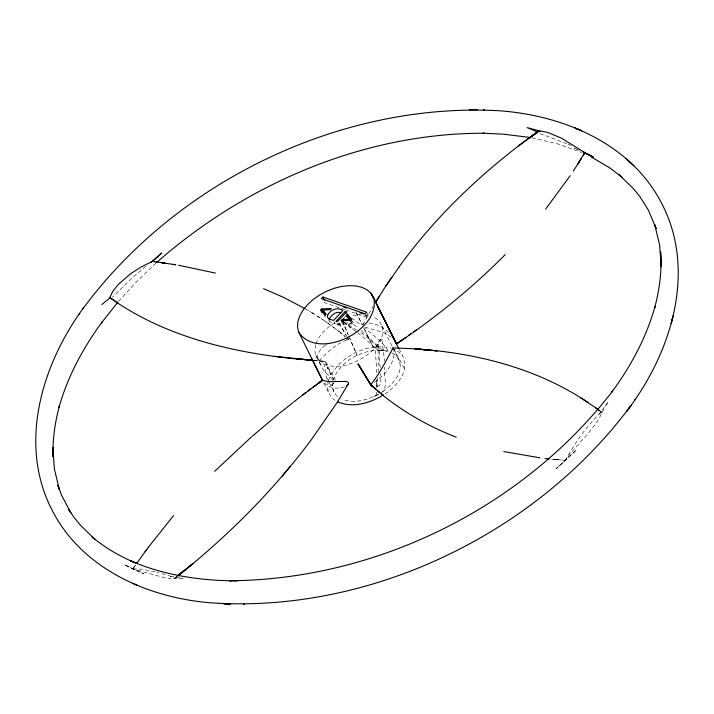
<?xml version="1.0" encoding="UTF-8"?>
<svg xmlns="http://www.w3.org/2000/svg" width="714" height="714" viewBox="0 0 714 714"><rect width="100%" height="100%" fill="white"/><g stroke="black" fill="none" stroke-linecap="round" stroke-linejoin="round"><path stroke-width="0.54" stroke-dasharray="3.57 2.68" d="M332.403 383.195L331.894 385.578L329.895 383.222M376.296 392.04L376.403 393.753L377.358 394.601M376.483 379.696L376.394 387.247M376.385 382.9L376.385 385.185L377.117 386.336M378.206 372.155L378.188 345.317L380.928 339.15L380.517 339.837C385.319 331.608 382.061 319.801 372.574 316.748M385.024 393.86L387.497 392.236A41.849 25.65 -26.3 0 0 400.536 378.447C406.864 369.656 405.329 358.374 399.421 349.86M377.831 377.76L376.947 386.899M328.395 381.285C326.218 388.237 328.752 396.279 334.911 400.322M176.929 576.751L173.315 579.054L163.381 577.43L132.893 568.942L124.718 564.819L143.71 573.833L132.893 568.942L134.589 566.407M388.22 351.136C383.739 342.631 372.672 335.169 365.318 328.244M315.677 344.782L314.919 351.734L315.775 355.304L323.701 370.512L331.974 378.616L332.644 380.107M333.027 380.339C340.31 359.106 367.442 346.602 387.934 351.261M328.574 380.321C337.901 356.866 366.407 342.693 390.87 347.932M315.918 343.755C319.283 334.616 326.744 327.556 334.991 322.701M380.776 339.4C371.744 347.718 377.644 362.328 376.608 373.966M362.694 324.825L373.119 306.342M332.153 385.453L332.706 384.56M333.59 383.275L333.081 384.025L333.884 382.784L332.376 385.105M315.775 355.304C329.466 378.679 367.71 360.454 378.768 343.086M132.974 568.835L142.077 569.201L155.143 571.807M556.072 468.795L565.408 460.209C574.52 443.448 585.703 427.454 599.251 413.95L608.337 401.687L602.054 412.531C593.807 430.596 576.751 443.974 565.39 460.325L556.072 468.795L576.671 449.704L565.39 460.325L557.072 459.673M375.859 347.102L378.688 343.3M362.774 324.683L363.274 324.183M118.551 301.362L136.392 281.86L156.045 263.02M336.821 323.023L337.686 324.772L339.855 322.487M343.461 318.667L345.63 316.382M337.686 324.772L339.052 325.245L341.935 322.192M341.051 320.791L342.791 324.308L343.907 323.121L351.431 322.862L350.556 321.113M342.791 324.308L352.297 323.942L353.368 322.808L352.502 321.05M345.96 310.054L366.755 317.275L368.326 315.615L366.612 312.17M346.352 339.266L348.387 339.266M599.251 413.95L601.242 412.469L602.134 412.754M376.599 345.924C381.312 347.941 378.634 362.203 380.33 367.398M380.589 393.137C389.344 388.505 382.874 374.752 384.855 367.13M145.861 266.251L132.501 277.603L112.526 297.104M374.52 382.258C384.926 374.707 396.083 362.801 393.798 348.896M382.829 391.718L391.317 384.605L397.341 376.457A36.851 22.589 -26.3 0 0 400.117 364.318M333.831 379.786L330.207 373.342L330.644 374.252C331.305 371.789 320.158 349.11 327.726 368.335L327.048 366.96L330.868 374.698M325.611 345.21L326.976 344.407M325.307 345.442C321.496 346.54 312.661 359.695 319.542 360.293C327.815 351.663 336.892 343.238 348.521 339.4L346.834 336.481M363.515 324.022L364.113 323.728M378.509 394.36L367.656 399.001L362.123 400.42A35.45 21.723 -26.3 0 1 346.754 400.625A36.227 22.205 -26.3 0 1 342.488 399.358M378.241 394.494L373.172 396.948L377.608 394.601M342.898 318.694L343.996 318.266M344.496 386.845C337.847 389.291 329.493 388.273 324.415 383.061M323.719 361.222L319.444 360.909L320.167 360.981C317.668 360.632 321.202 365.22 321.13 366.22M352.966 315.659L360.454 314.901M357.759 332.938L359.401 334.214A135.758 115.882 86.3 0 1 364.399 338.24C364.229 337.365 382.766 356.688 379.714 348.316M379.866 350.387L387.764 351.252M562.445 460.111L565.417 460.289L563.792 460.137M368.897 323.058C376.662 323.424 383.891 327.494 389.148 333.045M557.134 459.557L553.091 459.209L558.428 459.727L551.235 459.111M346.942 338.052L348.521 339.4L346.745 336.419M385.301 350.913L385.141 350.895M325.022 361.338L323.156 361.186M313.749 360.284L318.167 360.624M313.937 360.32L318.417 360.695M363.551 314.856L368.362 315.463M531.957 137.856L557.518 143.817L581.946 152.582M170.521 576.332L183.079 578.635L174.43 578.304L169.789 576.028L160.436 573.19M158.66 572.726L156.821 572.244M383.605 350.396C374.323 345.317 367.478 336.205 358.044 331.082M377.233 386.399C382.838 385.658 380.098 377.474 380.607 373.815M366.246 314.901L368.326 315.615M344.916 309.689L323.085 302.111L322.228 300.38M364.908 327.199L383.195 332.305L391.54 337.356M391.808 348.307L395.556 349.815L399.367 352.457L402.268 355.742M566.755 143.63L538.981 133.188M577.082 149.271L574.154 147.985L579.152 150.359M571.28 145.656L567.014 143.719M124.718 564.819L132.92 568.897M305.869 309.135L313.526 313.714L309.778 311.429M343.255 321.755L356.482 330.029M311.732 312.616L321.13 318.578M391.567 352.725C396.065 354.992 399.501 359.249 400.117 364.318M317.409 316.132L319.274 317.373M321.005 318.489L322.96 319.81M322.835 319.72L324.763 321.041M351.386 317.944L360.722 324.656M356.099 331.662L348.164 325.611L349.084 326.494M324.638 320.943L326.566 322.3M328.217 323.46L337.793 330.573M326.441 322.21L331.858 326.093A279.004 168.566 -26.8 0 1 337.026 330.02L340.408 332.662M351.118 327.94L349.164 326.521L352.77 329.181M341.176 333.215L340.319 332.572L345.228 336.553M343.916 322.237L345.023 323.076C344.951 322.371 349.637 328.279 348.387 324.477C351.806 321.541 355.652 326.414 358.214 328.226M375.751 348.387L376.51 349.012M338.65 331.207L345.326 336.678M323.522 363.587C326.459 367.174 324.433 377.135 328.779 381.704M361.248 330.752L371.655 340.087L380.044 348.798M328.949 320.452L329.966 321.907L335.25 323.933L333.518 320.416M320.086 361.204L317.543 358.49L319.836 361.034M324.254 315.775L325.477 317.248M352.154 321.327L353.368 322.808M329.234 382.642L335.946 394.994A36.227 22.205 -26.3 0 0 338.07 396.913M381.49 339.079L381.874 339.712M339.114 323.139L346.281 335.526M339.061 323.112L346.245 335.526M327.244 367.38L334.625 377.545L335.196 380.383M393.709 348.682L404.508 368.629M327.396 378.884L328.538 381.089M356.277 312.839L362.123 324.477M355.786 311.866L362.159 324.602M365.479 314.687L366.755 317.275M350.565 320.425L352.297 323.942M343.041 321.362L343.907 323.121M338.177 323.496L339.052 325.245M391.906 345.897L381.205 324.111M392.388 346.888L399.224 360.74M323.933 383.204L329.145 393.771M363.685 327.681L373.235 347.165L363.783 327.851M342.247 320.916L348.361 335.125M348.798 336.142L357.089 355.429L349.78 338.302M342.461 321.175L348.057 334.268M329.109 320.657L329.386 321.336M333.831 392.022L332.26 384.98M381.981 340.007L384.596 361.239M134.58 566.479L132.92 568.951L135.383 565.301L134.58 566.479M176.858 576.368L174.582 578.599L176.813 576.359M382.302 350.458L380.946 350.333L382.302 350.458M322.398 361.114L321.791 361.034L322.398 361.114M602.018 412.469L599.51 410.63L601.964 412.442M602.063 412.522L599.662 410.755L602.054 412.531"/><path stroke-width="1.07" d="M370.539 384.846L358.08 363.979L371.342 385.462M83.547 307.796C41.733 364.783 17.698 444.545 52.452 510.867C82.146 568.531 147.039 597.243 208.997 602.678C368.576 614.451 535.393 534.054 630.453 406.204C672.249 349.226 696.302 269.481 661.566 203.16C630.694 143.282 562.453 114.954 498.238 110.697C340.051 102.37 176.956 181.561 82.976 308.627M673.168 315.9L671.205 323.38L672.766 317.462M329.092 319.658C330.769 315.222 335.955 310.983 340.899 312.714M177.911 575.957C227.704 536.009 273.453 490.723 311.563 439.387L337.258 402.348L348.664 383.177L347.888 382.088L345.897 381.419L327.833 381.651L322.451 380.223L298.63 331.939L297.506 327.03L297.854 321.648L299.719 315.981L302.897 310.295L307.395 304.771L313.018 299.603L319.497 295.069L326.628 291.232L334.116 288.322L341.676 286.439L349.039 285.654L355.893 285.939L361.98 287.358L367.103 289.83L370.977 293.276L373.583 297.515L398.947 348.878M580.187 160.15L577.912 163.792L584.757 152.618L593.147 157L584.15 152.734M583.284 155.34L584.837 152.662L561.579 138.204L547.754 132.447L541.551 131.197L538.017 131.474C485.056 169.405 436.87 214.548 398.653 267.473M583.972 154.072L584.837 152.662M375.832 301.933L379.321 296.292M385.649 286.278L375.403 302.629M579.545 161.409L573.28 171.074M136.963 563.078L146.7 549.494L145.076 551.654M391.852 277.273L385.533 286.484L398.885 267.268M79.031 314.338L79.602 313.517M570.183 175.715L545.683 209.05M630.453 406.204L631.024 405.373L626.597 411.541L631.024 405.373M634.398 400.483L634.969 399.661M146.656 549.557L148.369 547.254M311.697 358.473L322.478 380.214L317.221 384.177M148.298 547.343L173.573 515.606M348.378 384.177L346.433 385.908M282.208 476.104L290.161 466.501M117.917 302.084L101.45 322.871L102.031 322.085C83.154 347.852 67.651 376.439 59.048 407.319L59.449 405.802C54.933 422.438 52.47 439.699 53.095 456.96L52.791 447.41L54.398 468.991L59.289 489.42L57.834 485.315L61.466 494.981L70.829 512.884L68.473 509.243L74.238 517.632L80.771 525.584L95.23 539.606L92.115 536.973C105.529 548.156 120.836 556.92 136.981 563.533L130.546 560.811C162.06 574.556 196.6 580.161 230.818 580.777L229.846 580.768C376.697 579.688 522.862 507.52 612.55 391.129L611.969 391.915C630.846 366.148 646.349 337.561 654.952 306.681L654.551 308.198C659.54 289.813 662.039 270.642 660.584 251.605L661.218 266.625L659.62 245.036L654.72 224.615L656.184 228.712L648.241 209.88L639.771 196.395L633.247 188.442L618.788 174.421L621.885 177.027L609.381 167.62L591.487 157.107M537.838 132.268L528.726 138.57L538.017 131.474M322.951 296.997L321.38 298.657L365.05 313.821L366.612 312.17L322.951 296.997L324.656 300.451M321.987 312.687L320.684 310.046L321.755 308.921L331.296 308.519L330.171 309.706L322.683 309.974L325.78 315.106M345.335 311.34L335.955 321.264L337.311 321.737L346.692 311.813L345.335 311.34L346.201 313.098M350.556 321.113L349.69 319.354L342.176 319.604L341.051 320.791L350.565 320.425L351.636 319.292L347.379 314.106L346.254 315.293L347.12 317.052M347.986 318.81L349.11 317.623L347.379 314.106M505.244 254.577C479.853 280.236 452.319 303.753 423.241 325.138A278.987 169.521 -25.5 0 1 415.343 330.903L396.582 343.978M214.628 471.32L251.39 436.977M101.825 304.548L110.126 297.783L116.212 301.924L110.143 297.845L110.072 297.122L112.428 291.972L118.176 284.583L130.716 273.658L140.399 267.411L152.368 261.351L161.792 253.024L152.305 261.315L175.831 264.787L173.216 264.323M156.794 262.333C246.401 183.56 363.988 133.045 484.154 133.232L483.182 133.223L503.486 134.187L529.003 137.329M252.185 436.29L278.406 414.174M183.159 571.146L177.652 575.716L193.173 563.444L177.929 575.93M279.245 413.486L292.829 402.687M293.695 402.018L296.256 399.992A279.067 172.485 -27.1 0 1 304.066 394.039L316.347 384.828M302.7 394.904L305.333 392.878M307.948 390.924L310.599 388.934L309.26 389.898M151.198 262.234L152.385 261.324L153.983 261.511M313.223 387.015L322.63 380.517M321.211 381.106L322.469 380.223L317.177 384.034M518.641 145.834L537.901 131.563M396.413 343.675L397.734 342.898L396.457 343.755L375.921 302.977M409.89 334.518L408.551 335.482L411.255 333.608M319.89 382.052L322.469 380.205M377.349 305.887L396.502 343.791L399.162 342.015M396.475 343.782L397.734 342.898M413.87 331.653L416.592 329.814M401.857 340.15L399.117 341.97L405.927 337.401M383.382 394.949C370.066 403.115 352.395 408.479 337.454 401.696M456.291 437.218C431.827 427.677 408.524 414.986 387.64 399.028A279.049 173.44 -25.8 0 1 382.383 394.931L370.941 384.676M436.2 350.824L414.78 348.807L393.057 347.905C386.292 360.293 379.714 373.761 370.575 384.9M110.099 297.72L110.795 298.104M470.365 109.644L469.393 109.635L477.425 109.706M243.635 604.356L244.607 604.365M229.846 580.768L237.735 580.83M483.458 109.858L484.44 109.902M230.542 604.142L223.66 603.803L229.56 604.098M312.732 360.204L274.131 356.313M296.408 358.955L312.839 360.231M312.937 360.231L296.801 358.946L313.018 360.258M415.343 348.887L426.624 349.833M155.42 261.717L152.368 261.351M540.248 131.144L527.084 127.601L537.749 132.001M545.032 458.442L549.459 458.924M295.748 358.892C233.112 352.529 169.432 337.597 116.4 302.218M436.647 350.761L437.03 350.806C490.215 356.697 543.211 372.351 587.899 402.428M160.873 262.556L165.032 263.145L162.301 262.734M539.9 457.817L503.781 451.551M178.571 265.242L215.485 273.105M343.372 306.949L346.486 308.037M360.008 312.732L363.123 313.812M263.591 288.679L283.369 297.283L305.217 308.76M132.313 583.186L137.409 585.364M584.855 152.689L593.147 157M584.882 152.707L582.606 151.439M580.491 397.627L595.547 407.703M370.557 384.739L371.334 385.373L358.08 363.979M378.857 391.906L378.018 391.21L379.732 392.655M373.797 387.631L372.164 386.131L376.332 389.853M381.463 393.994L383.195 395.476M371.334 385.373L370.584 384.712L372.19 386.015L370.637 384.605M633.862 165.791L626.017 158.704M371.325 385.435L372.155 386.185M346.254 315.293L349.69 319.354M322.683 309.974L326.093 314.017L324.968 315.204L320.684 310.046M349.11 317.623L351.547 320.586M393.227 338.141L393.512 338.597M298.63 331.939C317.373 361.721 381.66 330.243 373.583 297.515M394.387 339.962L396.377 343.541M342.176 319.604L343.041 321.362M321.755 308.921L323.496 312.429M327.753 315.035C325.754 318.73 331.198 319.595 333.518 320.416L342.898 310.501C337.49 306.797 330.537 309.537 327.753 315.035M580.982 158.972L580.286 160.204L581.017 158.981M437.03 350.806L415.084 348.851L437.03 350.806M576.591 128.636L575.082 128.029L581.687 130.814L576.591 128.636M598.867 410.157L595.672 407.792L598.859 410.166M373.449 298.122L370.977 293.276L373.431 298.122"/></g></svg>
